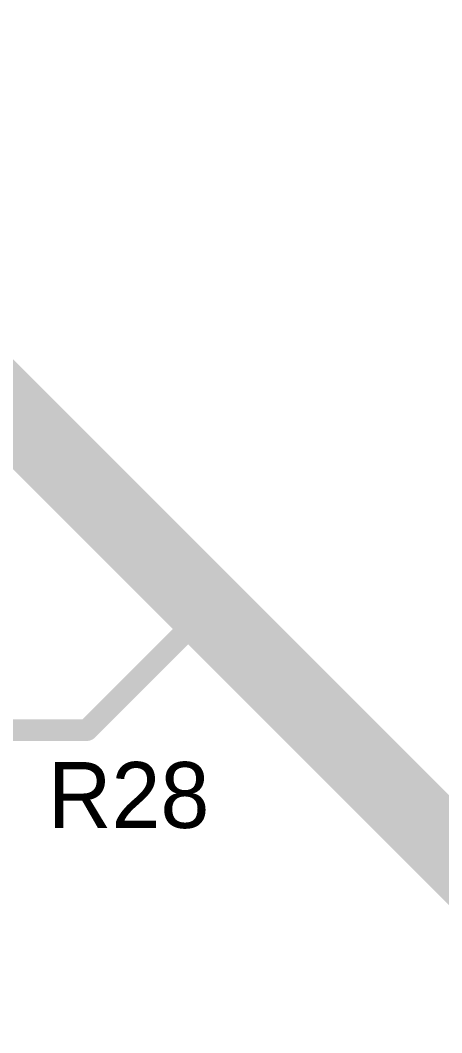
# Model space of a CAD drawing. Header units: millimetres. Extents: x 0 to 395, y 0 to 190.
# Drawn here: x 314.45 to 324.21, y 146.15 to 169.57 of the extents above; entities that cross this region are included whole.
import ezdxf

# ---------------------------------------------------------------- set-up
doc = ezdxf.new("R2010")
doc.units = ezdxf.units.MM
doc.layers.add('TopLayer', color=1, linetype='Continuous')
doc.layers.add('TopOverlay', color=2, linetype='Continuous')

msp = doc.modelspace()

# ---------------------------------------------------------------- linework, layer by layer
at = {"layer": 'TopLayer'}
for points, const_width in [([(306.0750038, 168.6749992), (318.80000248, 155.95000052)], 1.79999894), ([(318.80000248, 155.95000052), (327.69999992, 147.05000054)], 1.79999894), ([(316.00214676, 153.1521448), (318.80000248, 155.95000052)], 0.499999), ([(313.21942944, 153.1521448), (316.00214676, 153.1521448)], 0.499999)]:
    msp.add_lwpolyline(points, dxfattribs=dict(at, const_width=const_width))
for points, const_width in [([(318.35000338, 155.95000052, 1), (319.25000158, 155.95000052, 1)], 0.8999982), ([(318.35000338, 155.95000052, 1), (319.25000158, 155.95000052, 1)], 0.8999982), ([(318.675004, 155.95000052, 1), (318.92500096, 155.95000052, 1)], 0.2499995), ([(315.87714828, 153.1521448, 1), (316.12714524, 153.1521448, 1)], 0.2499995), ([(315.87714828, 153.1521448, 1), (316.12714524, 153.1521448, 1)], 0.2499995)]:
    msp.add_lwpolyline(points, format="xyb", close=True, dxfattribs=dict(at, const_width=const_width))

# ---------------------------------------------------------------- texts
at = {"layer": 'TopOverlay'}
msp.add_text('R28', height=1.524, dxfattribs=at).set_placement((315.09365734, 150.88824534))

doc.saveas('drawing.dxf')
